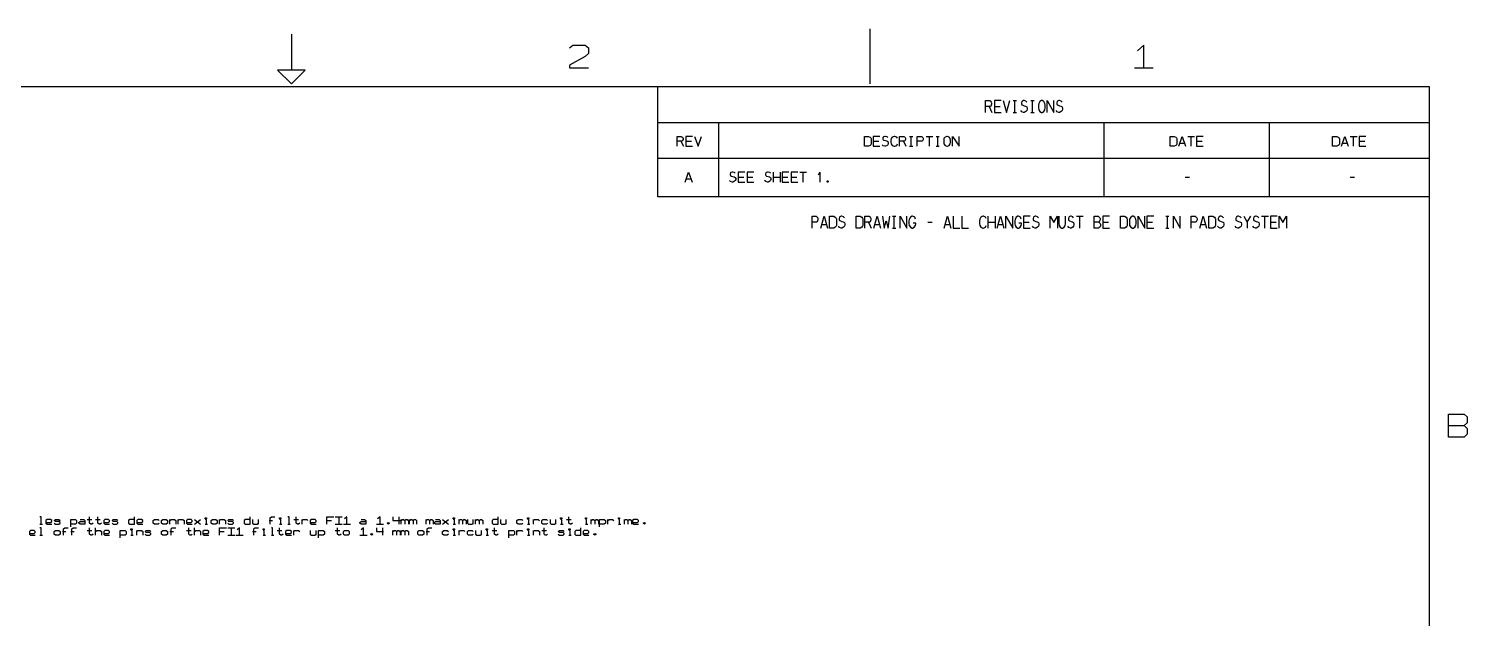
# Model space of a CAD drawing. Extents: x 0 to 1186, y 36 to 805.
# Drawn here: x 463 to 1179, y 511 to 805 of the extents above; entities that cross this region are included whole.
import ezdxf

# ---------------------------------------------------------------- set-up
doc = ezdxf.new("R2010")
doc.units = 0
doc.layers.add('1', color=1, linetype='CONTINUOUS')

msp = doc.modelspace()

# ---------------------------------------------------------------- linework, layer by layer
at = {"layer": '1'}
for p, q in [((881.75, 804.9), (881.75, 777.48)), ((593.45, 802.18), (593.45, 784.33)), ((732.13, 795.38), (733.68, 796.8)), ((733.68, 796.8), (739.95, 796.8)), ((739.95, 796.8), (741.53, 795.38)), ((1018.25, 796.8), (1015.1, 793.95)), ((1018.25, 785.38), (1018.25, 796.8)), ((739.95, 791.08), (732.13, 786.8)), ((741.53, 792.5), (739.95, 791.08)), ((741.53, 795.38), (741.53, 792.5)), ((600.33, 784.33), (586.6, 784.33)), ((586.6, 784.33), (593.45, 777.48)), ((593.45, 777.48), (600.33, 784.33)), ((732.13, 786.8), (732.13, 785.38)), ((732.13, 785.38), (741.53, 785.38)), ((1013.55, 785.38), (1022.95, 785.38)), ((26.5, 776.1), (1160.43, 776.1)), ((776.05, 776.1), (1160.43, 776.1)), ((776.05, 721.18), (776.05, 776.1)), ((1160.43, 776.1), (1160.43, 62.25)), ((1160.43, 776.1), (1160.43, 721.18)), ((939.4, 763.2), (939.4, 769.08)), ((939.4, 769.08), (941.48, 769.08)), ((941.48, 769.08), (941.8, 768.85)), ((941.8, 768.85), (942.23, 768.4)), ((942.38, 767.25), (942, 766.33)), ((942.23, 768.4), (942.38, 767.93)), ((942.38, 767.93), (942.38, 767.25)), ((947.15, 769.08), (943.8, 769.08)), ((943.8, 769.08), (943.8, 763.2)), ((948.2, 769.08), (949.88, 763.2)), ((949.88, 763.2), (951.55, 769.08)), ((953.2, 769.08), (954.75, 769.08)), ((954, 763.2), (954, 769.08)), ((957.55, 768.63), (957.35, 767.93)), ((957.35, 767.93), (957.35, 767.48)), ((957.35, 767.48), (957.55, 767.03)), ((957.75, 768.85), (957.55, 768.63)), ((958.35, 769.08), (957.75, 768.85)), ((958.73, 769.08), (958.35, 769.08)), ((959.53, 768.85), (958.73, 769.08)), ((959.95, 768.4), (959.53, 768.85)), ((961.98, 769.08), (963.55, 769.08)), ((962.78, 763.2), (962.78, 769.08)), ((965.88, 767.7), (965.75, 766.8)), ((966.45, 768.63), (965.88, 767.7)), ((967.3, 769.08), (966.45, 768.63)), ((967.6, 769.08), (967.3, 769.08)), ((968.43, 768.63), (967.6, 769.08)), ((968.98, 767.7), (968.43, 768.63)), ((969.13, 766.8), (968.98, 767.7)), ((970.15, 763.2), (970.15, 769.08)), ((970.15, 769.08), (973.5, 763.2)), ((973.5, 763.2), (973.5, 769.08)), ((975.13, 768.63), (974.93, 767.93)), ((974.93, 767.93), (974.93, 767.48)), ((974.93, 767.48), (975.13, 767.03)), ((975.3, 768.85), (975.13, 768.63)), ((975.93, 769.08), (975.3, 768.85)), ((976.3, 769.08), (975.93, 769.08)), ((977.1, 768.85), (976.3, 769.08)), ((977.53, 768.4), (977.1, 768.85)), ((941.63, 766.18), (939.4, 766.18)), ((941.28, 766.18), (942.58, 763.2)), ((942, 766.33), (941.63, 766.18)), ((943.8, 766.18), (946.63, 766.18)), ((943.8, 763.2), (947.15, 763.2)), ((953.2, 763.2), (954.75, 763.2)), ((957.55, 763.43), (956.98, 764.13)), ((957.55, 767.03), (957.98, 766.8)), ((958.35, 763.2), (957.55, 763.43)), ((957.98, 766.8), (958.73, 766.55)), ((958.73, 763.2), (958.35, 763.2)), ((958.73, 766.55), (959.35, 766.33)), ((959.53, 763.68), (958.73, 763.2)), ((959.35, 766.33), (959.95, 765.95)), ((959.95, 764.13), (959.53, 763.68)), ((959.95, 765.95), (960.15, 765.28)), ((960.15, 764.8), (959.95, 764.13)), ((960.15, 765.28), (960.15, 764.8)), ((961.98, 763.2), (963.55, 763.2)), ((965.75, 766.8), (965.75, 765.5)), ((965.75, 765.5), (965.88, 764.58)), ((965.88, 764.58), (966.45, 763.68)), ((966.45, 763.68), (967.3, 763.2)), ((967.3, 763.2), (967.6, 763.2)), ((967.6, 763.2), (968.43, 763.68)), ((968.43, 763.68), (968.98, 764.58)), ((968.98, 764.58), (969.13, 765.5)), ((969.13, 765.5), (969.13, 766.8)), ((975.13, 763.43), (974.55, 764.13)), ((975.13, 767.03), (975.55, 766.8)), ((975.93, 763.2), (975.13, 763.43)), ((975.55, 766.8), (976.3, 766.55)), ((976.3, 763.2), (975.93, 763.2)), ((976.3, 766.55), (976.93, 766.33)), ((977.1, 763.68), (976.3, 763.2)), ((976.93, 766.33), (977.53, 765.95)), ((977.53, 764.13), (977.1, 763.68)), ((977.53, 765.95), (977.73, 765.28)), ((977.73, 764.8), (977.53, 764.13)), ((977.73, 765.28), (977.73, 764.8)), ((776.05, 758.25), (1160.43, 758.25)), ((806.25, 758.25), (806.25, 721.18)), ((998.43, 758.25), (998.43, 721.18)), ((1080.8, 758.25), (1080.8, 721.18)), ((785.65, 746.38), (785.65, 751.25)), ((785.65, 751.25), (787.7, 751.25)), ((787.88, 748.85), (785.65, 748.85)), ((787.53, 748.85), (788.83, 746.38)), ((787.7, 751.25), (788.05, 751.08)), ((788.25, 748.98), (787.88, 748.85)), ((788.05, 751.08), (788.48, 750.68)), ((788.63, 749.73), (788.25, 748.98)), ((788.48, 750.68), (788.63, 750.3)), ((788.63, 750.3), (788.63, 749.73)), ((793.4, 751.25), (790.05, 751.25)), ((790.05, 751.25), (790.05, 746.38)), ((790.05, 748.85), (792.88, 748.85)), ((790.05, 746.38), (793.4, 746.38)), ((794.43, 751.25), (796.13, 746.38)), ((796.13, 746.38), (797.8, 751.25)), ((879, 746.38), (879, 751.25)), ((879, 751.25), (881.05, 751.25)), ((881.05, 746.38), (879, 746.38)), ((881.05, 751.25), (881.83, 750.88)), ((881.83, 746.75), (881.05, 746.38)), ((881.83, 750.88), (882.18, 750.5)), ((882.18, 747.13), (881.83, 746.75)), ((882.18, 750.5), (882.35, 750.13)), ((882.35, 747.5), (882.18, 747.13)), ((882.35, 750.13), (882.35, 747.5)), ((886.75, 751.25), (883.4, 751.25)), ((883.4, 751.25), (883.4, 746.38)), ((883.4, 748.85), (886.23, 748.85)), ((883.4, 746.38), (886.75, 746.38)), ((888.35, 746.55), (887.8, 747.13)), ((888.35, 750.88), (888.18, 750.3)), ((888.18, 750.3), (888.18, 749.93)), ((888.18, 749.93), (888.35, 749.55)), ((888.55, 751.08), (888.35, 750.88)), ((888.35, 749.55), (888.78, 749.35)), ((889.15, 746.38), (888.35, 746.55)), ((889.15, 751.25), (888.55, 751.08)), ((888.78, 749.35), (889.55, 749.15)), ((889.55, 751.25), (889.15, 751.25)), ((889.55, 746.38), (889.15, 746.38)), ((890.35, 751.08), (889.55, 751.25)), ((889.55, 749.15), (890.15, 748.98)), ((890.35, 746.75), (889.55, 746.38)), ((890.15, 748.98), (890.75, 748.65)), ((890.75, 750.68), (890.35, 751.08)), ((890.75, 747.13), (890.35, 746.75)), ((890.75, 748.65), (890.95, 748.08)), ((890.95, 747.7), (890.75, 747.13)), ((890.95, 748.08), (890.95, 747.7)), ((892.38, 750.13), (892.18, 749.35)), ((892.18, 749.35), (892.18, 748.28)), ((892.18, 748.28), (892.38, 747.5)), ((892.9, 750.88), (892.38, 750.13)), ((892.38, 747.5), (892.9, 746.75)), ((893.85, 751.25), (892.9, 750.88)), ((892.9, 746.75), (893.85, 746.38)), ((894.25, 751.25), (893.85, 751.25)), ((893.85, 746.38), (894.25, 746.38)), ((895.15, 750.88), (894.25, 751.25)), ((894.25, 746.38), (895.15, 746.75)), ((895.53, 750.3), (895.15, 750.88)), ((895.15, 746.75), (895.53, 747.5)), ((896.58, 746.38), (896.58, 751.25)), ((896.58, 751.25), (898.63, 751.25)), ((898.78, 748.85), (896.58, 748.85)), ((898.45, 748.85), (899.75, 746.38)), ((898.63, 751.25), (898.98, 751.08)), ((899.18, 748.98), (898.78, 748.85)), ((898.98, 751.08), (899.4, 750.68)), ((899.55, 749.73), (899.18, 748.98)), ((899.4, 750.68), (899.55, 750.3)), ((899.55, 750.3), (899.55, 749.73)), ((901.58, 751.25), (903.15, 751.25)), ((901.58, 746.38), (903.15, 746.38)), ((902.38, 746.38), (902.38, 751.25)), ((905.35, 746.38), (905.35, 751.25)), ((905.35, 751.25), (907.43, 751.25)), ((907.58, 748.85), (905.35, 748.85)), ((907.43, 751.25), (907.75, 751.08)), ((907.95, 748.98), (907.58, 748.85)), ((907.75, 751.08), (908.18, 750.68)), ((908.33, 749.73), (907.95, 748.98)), ((908.18, 750.68), (908.33, 750.3)), ((908.33, 750.3), (908.33, 749.73)), ((909.75, 751.25), (913.1, 751.25)), ((911.43, 746.38), (911.43, 751.25)), ((914.75, 751.25), (916.33, 751.25)), ((914.75, 746.38), (916.33, 746.38)), ((915.55, 746.38), (915.55, 751.25)), ((918.65, 750.13), (918.55, 749.35)), ((918.55, 749.35), (918.55, 748.28)), ((918.55, 748.28), (918.65, 747.5)), ((919.23, 750.88), (918.65, 750.13)), ((918.65, 747.5), (919.23, 746.75)), ((920.08, 751.25), (919.23, 750.88)), ((919.23, 746.75), (920.08, 746.38)), ((920.38, 751.25), (920.08, 751.25)), ((920.08, 746.38), (920.38, 746.38)), ((921.2, 750.88), (920.38, 751.25)), ((920.38, 746.38), (921.2, 746.75)), ((921.75, 750.13), (921.2, 750.88)), ((921.2, 746.75), (921.75, 747.5)), ((921.9, 749.35), (921.75, 750.13)), ((921.75, 747.5), (921.9, 748.28)), ((921.9, 748.28), (921.9, 749.35)), ((922.93, 746.38), (922.93, 751.25)), ((922.93, 751.25), (926.28, 746.38)), ((926.28, 746.38), (926.28, 751.25)), ((1031.38, 746.38), (1031.38, 751.25)), ((1031.38, 751.25), (1033.45, 751.25)), ((1033.45, 746.38), (1031.38, 746.38)), ((1033.45, 751.25), (1034.2, 750.88)), ((1034.2, 746.75), (1033.45, 746.38)), ((1034.2, 750.88), (1034.55, 750.5)), ((1034.55, 747.13), (1034.2, 746.75)), ((1034.55, 750.5), (1034.75, 750.13)), ((1034.75, 747.5), (1034.55, 747.13)), ((1034.75, 750.13), (1034.75, 747.5)), ((1035.78, 746.38), (1037.45, 751.25)), ((1036.28, 747.9), (1038.63, 747.9)), ((1037.45, 751.25), (1039.13, 746.38)), ((1040.18, 751.25), (1043.53, 751.25)), ((1041.85, 746.38), (1041.85, 751.25)), ((1047.93, 751.25), (1044.55, 751.25)), ((1044.55, 751.25), (1044.55, 746.38)), ((1044.55, 748.85), (1047.38, 748.85)), ((1044.55, 746.38), (1047.93, 746.38)), ((1112.38, 746.38), (1112.38, 751.25)), ((1112.38, 751.25), (1114.43, 751.25)), ((1114.43, 746.38), (1112.38, 746.38)), ((1114.43, 751.25), (1115.2, 750.88)), ((1115.2, 746.75), (1114.43, 746.38)), ((1115.2, 750.88), (1115.55, 750.5)), ((1115.55, 747.13), (1115.2, 746.75)), ((1115.55, 750.5), (1115.73, 750.13)), ((1115.73, 747.5), (1115.55, 747.13)), ((1115.73, 750.13), (1115.73, 747.5)), ((1116.78, 746.38), (1118.45, 751.25)), ((1117.28, 747.9), (1119.63, 747.9)), ((1118.45, 751.25), (1120.13, 746.38)), ((1121.18, 751.25), (1124.53, 751.25)), ((1122.85, 746.38), (1122.85, 751.25)), ((1128.9, 751.25), (1125.55, 751.25)), ((1125.55, 751.25), (1125.55, 746.38)), ((1125.55, 748.85), (1128.38, 748.85)), ((1125.55, 746.38), (1128.9, 746.38)), ((776.05, 740.4), (1160.43, 740.4)), ((789.78, 728.53), (791.45, 733.4)), ((791.45, 733.4), (793.13, 728.53)), ((812.3, 733.03), (812.13, 732.45)), ((812.13, 732.45), (812.13, 732.08)), ((812.13, 732.08), (812.3, 731.7)), ((812.5, 733.23), (812.3, 733.03)), ((812.3, 731.7), (812.73, 731.5)), ((813.1, 733.4), (812.5, 733.23)), ((812.73, 731.5), (813.5, 731.33)), ((813.5, 733.4), (813.1, 733.4)), ((814.3, 733.23), (813.5, 733.4)), ((813.5, 731.33), (814.1, 731.13)), ((814.7, 732.85), (814.3, 733.23)), ((819.48, 733.4), (816.13, 733.4)), ((816.13, 733.4), (816.13, 728.53)), ((823.88, 733.4), (820.53, 733.4)), ((820.53, 733.4), (820.53, 728.53)), ((829.88, 733.03), (829.7, 732.45)), ((829.7, 732.45), (829.7, 732.08)), ((829.7, 732.08), (829.88, 731.7)), ((830.08, 733.23), (829.88, 733.03)), ((829.88, 731.7), (830.3, 731.5)), ((830.68, 733.4), (830.08, 733.23)), ((830.3, 731.5), (831.05, 731.33)), ((831.05, 733.4), (830.68, 733.4)), ((831.85, 733.23), (831.05, 733.4)), ((831.05, 731.33), (831.68, 731.13)), ((832.28, 732.85), (831.85, 733.23)), ((833.7, 728.53), (833.7, 733.4)), ((837.05, 733.4), (837.05, 728.53)), ((841.45, 733.4), (838.1, 733.4)), ((838.1, 733.4), (838.1, 728.53)), ((845.85, 733.4), (842.48, 733.4)), ((842.48, 733.4), (842.48, 728.53)), ((846.88, 733.4), (850.23, 733.4)), ((848.55, 728.53), (848.55, 733.4)), ((856.15, 732.03), (856.88, 733.4)), ((856.88, 733.4), (856.88, 728.53)), ((790.28, 730.05), (792.63, 730.05)), ((812.3, 728.7), (811.73, 729.28)), ((813.1, 728.53), (812.3, 728.7)), ((813.5, 728.53), (813.1, 728.53)), ((814.3, 728.9), (813.5, 728.53)), ((814.1, 731.13), (814.7, 730.8)), ((814.7, 729.28), (814.3, 728.9)), ((814.7, 730.8), (814.9, 730.23)), ((814.9, 729.85), (814.7, 729.28)), ((814.9, 730.23), (814.9, 729.85)), ((816.13, 731), (818.95, 731)), ((816.13, 728.53), (819.48, 728.53)), ((820.53, 731), (823.35, 731)), ((820.53, 728.53), (823.88, 728.53)), ((829.88, 728.7), (829.3, 729.28)), ((830.68, 728.53), (829.88, 728.7)), ((831.05, 728.53), (830.68, 728.53)), ((831.85, 728.9), (831.05, 728.53)), ((831.68, 731.13), (832.28, 730.8)), ((832.28, 729.28), (831.85, 728.9)), ((832.28, 730.8), (832.48, 730.23)), ((832.48, 729.85), (832.28, 729.28)), ((832.48, 730.23), (832.48, 729.85)), ((833.7, 731), (837.05, 731)), ((838.1, 731), (840.93, 731)), ((838.1, 728.53), (841.45, 728.53)), ((842.48, 731), (845.3, 731)), ((842.48, 728.53), (845.85, 728.53)), ((860.55, 728.98), (860.63, 729.1)), ((860.55, 728.65), (860.55, 728.98)), ((860.63, 728.53), (860.55, 728.65)), ((860.63, 729.1), (860.83, 729.1)), ((860.83, 728.53), (860.63, 728.53)), ((860.83, 729.1), (860.9, 728.98)), ((860.9, 728.65), (860.83, 728.53)), ((860.9, 728.98), (860.9, 728.65)), ((1038.83, 731), (1041, 731)), ((1121.18, 731), (1123.35, 731)), ((1160.43, 721.18), (776.05, 721.18)), ((852.93, 705.55), (852.93, 711.43)), ((852.93, 711.43), (854.98, 711.43)), ((854.98, 711.43), (855.33, 711.2)), ((855.33, 711.2), (855.75, 710.73)), ((855.75, 710.73), (855.9, 710.28)), ((855.9, 710.28), (855.9, 709.6)), ((857.3, 705.55), (859, 711.43)), ((859, 711.43), (860.68, 705.55)), ((861.7, 705.55), (861.7, 711.43)), ((861.7, 711.43), (863.78, 711.43)), ((863.78, 711.43), (864.53, 710.98)), ((864.53, 710.98), (864.88, 710.5)), ((864.88, 710.5), (865.05, 710.05)), ((865.05, 710.05), (865.05, 706.93)), ((866.68, 710.98), (866.48, 710.28)), ((866.48, 710.28), (866.48, 709.83)), ((866.48, 709.83), (866.68, 709.35)), ((866.85, 711.2), (866.68, 710.98)), ((867.48, 711.43), (866.85, 711.2)), ((867.85, 711.43), (867.48, 711.43)), ((868.65, 711.2), (867.85, 711.43)), ((869.08, 710.73), (868.65, 711.2)), ((874.88, 705.55), (874.88, 711.43)), ((874.88, 711.43), (876.95, 711.43)), ((876.95, 711.43), (877.7, 710.98)), ((877.7, 710.98), (878.05, 710.5)), ((878.05, 710.5), (878.25, 710.05)), ((878.25, 710.05), (878.25, 706.93)), ((879.28, 705.55), (879.28, 711.43)), ((879.28, 711.43), (881.33, 711.43)), ((881.33, 711.43), (881.68, 711.2)), ((881.68, 711.2), (882.1, 710.73)), ((882.1, 710.73), (882.25, 710.28)), ((882.25, 710.28), (882.25, 709.6)), ((883.68, 705.55), (885.35, 711.43)), ((885.35, 711.43), (887.03, 705.55)), ((888.05, 711.43), (888.9, 705.55)), ((890.93, 705.55), (891.75, 711.43)), ((893.08, 711.43), (894.63, 711.43)), ((893.88, 705.55), (893.88, 711.43)), ((896.85, 705.55), (896.85, 711.43)), ((896.85, 711.43), (900.2, 705.55)), ((900.2, 705.55), (900.2, 711.43)), ((901.35, 709.83), (901.25, 709.13)), ((901.93, 710.98), (901.35, 709.83)), ((902.78, 711.43), (901.93, 710.98)), ((903.08, 711.43), (902.78, 711.43)), ((904.1, 710.98), (903.08, 711.43)), ((904.45, 710.05), (904.1, 710.98)), ((918.83, 705.55), (920.5, 711.43)), ((920.5, 711.43), (922.18, 705.55)), ((923.2, 711.43), (923.2, 705.55)), ((927.6, 711.43), (927.6, 705.55)), ((936.58, 710.05), (936.38, 709.13)), ((937.1, 710.98), (936.58, 710.05)), ((938.05, 711.43), (937.1, 710.98)), ((938.45, 711.43), (938.05, 711.43)), ((939.35, 710.98), (938.45, 711.43)), ((939.75, 710.28), (939.35, 710.98)), ((940.78, 705.55), (940.78, 711.43)), ((944.13, 711.43), (944.13, 705.55)), ((945.18, 705.55), (946.85, 711.43)), ((946.85, 711.43), (948.53, 705.55)), ((949.58, 705.55), (949.58, 711.43)), ((949.58, 711.43), (952.93, 705.55)), ((952.93, 705.55), (952.93, 711.43)), ((954.08, 709.83), (953.95, 709.13)), ((954.65, 710.98), (954.08, 709.83)), ((955.48, 711.43), (954.65, 710.98)), ((955.78, 711.43), (955.48, 711.43)), ((956.83, 710.98), (955.78, 711.43)), ((957.15, 710.05), (956.83, 710.98)), ((961.7, 711.43), (958.35, 711.43)), ((958.35, 711.43), (958.35, 705.55)), ((963.33, 710.98), (963.13, 710.28)), ((963.13, 710.28), (963.13, 709.83)), ((963.13, 709.83), (963.33, 709.35)), ((963.5, 711.2), (963.33, 710.98)), ((964.13, 711.43), (963.5, 711.2)), ((964.5, 711.43), (964.13, 711.43)), ((965.3, 711.2), (964.5, 711.43)), ((965.73, 710.73), (965.3, 711.2)), ((971.53, 705.55), (971.53, 711.43)), ((971.53, 711.43), (973.35, 708.3)), ((973.35, 708.3), (975.23, 711.43)), ((975.23, 711.43), (975.23, 705.55)), ((975.93, 711.43), (975.93, 707.83)), ((979.28, 707.83), (979.28, 711.43)), ((980.88, 710.98), (980.7, 710.28)), ((980.7, 710.28), (980.7, 709.83)), ((980.7, 709.83), (980.88, 709.35)), ((981.08, 711.2), (980.88, 710.98)), ((981.68, 711.43), (981.08, 711.2)), ((982.08, 711.43), (981.68, 711.43)), ((982.88, 711.2), (982.08, 711.43)), ((983.3, 710.73), (982.88, 711.2)), ((984.7, 711.43), (988.08, 711.43)), ((986.38, 705.55), (986.38, 711.43)), ((993.5, 705.55), (993.5, 711.43)), ((993.5, 711.43), (995.55, 711.43)), ((995.55, 711.43), (995.9, 711.2)), ((995.9, 711.2), (996.33, 710.73)), ((996.33, 710.73), (996.48, 710.28)), ((996.48, 710.28), (996.48, 709.6)), ((1001.25, 711.43), (997.88, 711.43)), ((997.88, 711.43), (997.88, 705.55)), ((1006.68, 705.55), (1006.68, 711.43)), ((1006.68, 711.43), (1008.73, 711.43)), ((1008.73, 711.43), (1009.5, 710.98)), ((1009.5, 710.98), (1009.83, 710.5)), ((1009.83, 710.5), (1010.03, 710.05)), ((1010.03, 710.05), (1010.03, 706.93)), ((1011.18, 710.05), (1011.08, 709.13)), ((1011.75, 710.98), (1011.18, 710.05)), ((1012.6, 711.43), (1011.75, 710.98)), ((1012.9, 711.43), (1012.6, 711.43)), ((1013.73, 710.98), (1012.9, 711.43)), ((1014.28, 710.05), (1013.73, 710.98)), ((1014.43, 709.13), (1014.28, 710.05)), ((1015.45, 705.55), (1015.45, 711.43)), ((1015.45, 711.43), (1018.83, 705.55)), ((1018.83, 705.55), (1018.83, 711.43)), ((1023.2, 711.43), (1019.85, 711.43)), ((1019.85, 711.43), (1019.85, 705.55)), ((1029.25, 711.43), (1030.8, 711.43)), ((1030.05, 705.55), (1030.05, 711.43)), ((1033.03, 705.55), (1033.03, 711.43)), ((1033.03, 711.43), (1036.38, 705.55)), ((1036.38, 705.55), (1036.38, 711.43)), ((1041.83, 705.55), (1041.83, 711.43)), ((1041.83, 711.43), (1043.88, 711.43)), ((1043.88, 711.43), (1044.23, 711.2)), ((1044.23, 711.2), (1044.63, 710.73)), ((1044.63, 710.73), (1044.8, 710.28)), ((1044.8, 710.28), (1044.8, 709.6)), ((1046.2, 705.55), (1047.88, 711.43)), ((1047.88, 711.43), (1049.58, 705.55)), ((1050.6, 705.55), (1050.6, 711.43)), ((1050.6, 711.43), (1052.65, 711.43)), ((1052.65, 711.43), (1053.43, 710.98)), ((1053.43, 710.98), (1053.78, 710.5)), ((1053.78, 710.5), (1053.95, 710.05)), ((1053.95, 710.05), (1053.95, 706.93)), ((1055.58, 710.98), (1055.38, 710.28)), ((1055.38, 710.28), (1055.38, 709.83)), ((1055.38, 709.83), (1055.58, 709.35)), ((1055.75, 711.2), (1055.58, 710.98)), ((1056.38, 711.43), (1055.75, 711.2)), ((1056.75, 711.43), (1056.38, 711.43)), ((1057.55, 711.2), (1056.75, 711.43)), ((1057.98, 710.73), (1057.55, 711.2)), ((1064.35, 710.98), (1064.15, 710.28)), ((1064.15, 710.28), (1064.15, 709.83)), ((1064.15, 709.83), (1064.35, 709.35)), ((1064.55, 711.2), (1064.35, 710.98)), ((1065.15, 711.43), (1064.55, 711.2)), ((1065.53, 711.43), (1065.15, 711.43)), ((1066.33, 711.2), (1065.53, 711.43)), ((1066.75, 710.73), (1066.33, 711.2)), ((1068.18, 711.43), (1069.85, 708.53)), ((1069.85, 708.53), (1071.53, 711.43)), ((1073.15, 710.98), (1072.95, 710.28)), ((1072.95, 710.28), (1072.95, 709.83)), ((1072.95, 709.83), (1073.15, 709.35)), ((1073.33, 711.2), (1073.15, 710.98)), ((1073.95, 711.43), (1073.33, 711.2)), ((1074.33, 711.43), (1073.95, 711.43)), ((1075.13, 711.2), (1074.33, 711.43)), ((1075.55, 710.73), (1075.13, 711.2)), ((1076.95, 711.43), (1080.33, 711.43)), ((1078.63, 705.55), (1078.63, 711.43)), ((1084.7, 711.43), (1081.35, 711.43)), ((1081.35, 711.43), (1081.35, 705.55)), ((1085.75, 705.55), (1085.75, 711.43)), ((1085.75, 711.43), (1087.58, 708.3)), ((1087.58, 708.3), (1089.45, 711.43)), ((1089.45, 711.43), (1089.45, 705.55)), ((855.13, 708.53), (852.93, 708.53)), ((855.5, 708.68), (855.13, 708.53)), ((855.9, 709.6), (855.5, 708.68)), ((857.8, 707.38), (860.18, 707.38)), ((863.78, 705.55), (861.7, 705.55)), ((864.53, 706), (863.78, 705.55)), ((864.88, 706.48), (864.53, 706)), ((865.05, 706.93), (864.88, 706.48)), ((866.68, 705.78), (866.1, 706.48)), ((866.68, 709.35), (867.1, 709.13)), ((867.48, 705.55), (866.68, 705.78)), ((867.1, 709.13), (867.85, 708.9)), ((867.85, 705.55), (867.48, 705.55)), ((867.85, 708.9), (868.45, 708.68)), ((868.65, 706), (867.85, 705.55)), ((868.45, 708.68), (869.08, 708.3)), ((869.08, 706.48), (868.65, 706)), ((869.08, 708.3), (869.25, 707.6)), ((869.25, 707.15), (869.08, 706.48)), ((869.25, 707.6), (869.25, 707.15)), ((876.95, 705.55), (874.88, 705.55)), ((877.7, 706), (876.95, 705.55)), ((878.05, 706.48), (877.7, 706)), ((878.25, 706.93), (878.05, 706.48)), ((881.5, 708.53), (879.28, 708.53)), ((881.15, 708.53), (882.45, 705.55)), ((881.88, 708.68), (881.5, 708.53)), ((882.25, 709.6), (881.88, 708.68)), ((884.18, 707.38), (886.53, 707.38)), ((888.9, 705.55), (889.9, 709.13)), ((889.9, 709.13), (890.93, 705.55)), ((893.08, 705.55), (894.63, 705.55)), ((901.25, 709.13), (901.25, 707.83)), ((901.25, 707.83), (901.35, 706.93)), ((901.35, 706.93), (901.93, 706)), ((901.93, 706), (902.78, 705.55)), ((902.78, 705.55), (903.08, 705.55)), ((903.08, 705.55), (903.9, 706)), ((904.6, 708.08), (903.25, 708.08)), ((903.9, 706), (904.45, 706.93)), ((904.45, 706.93), (904.6, 707.6)), ((904.6, 707.6), (904.6, 708.08)), ((910.6, 708.53), (912.78, 708.53)), ((919.3, 707.38), (921.68, 707.38)), ((923.2, 705.55), (926.55, 705.55)), ((927.6, 705.55), (930.95, 705.55)), ((936.38, 709.13), (936.38, 707.83)), ((936.38, 707.83), (936.58, 706.93)), ((936.58, 706.93), (937.1, 706)), ((937.1, 706), (938.05, 705.55)), ((938.05, 705.55), (938.45, 705.55)), ((938.45, 705.55), (939.35, 706)), ((939.35, 706), (939.75, 706.93)), ((940.78, 708.53), (944.13, 708.53)), ((945.68, 707.38), (948.03, 707.38)), ((953.95, 709.13), (953.95, 707.83)), ((953.95, 707.83), (954.08, 706.93)), ((954.08, 706.93), (954.65, 706)), ((954.65, 706), (955.48, 705.55)), ((955.48, 705.55), (955.78, 705.55)), ((955.78, 705.55), (956.63, 706)), ((957.3, 708.08), (955.98, 708.08)), ((956.63, 706), (957.15, 706.93)), ((957.15, 706.93), (957.3, 707.6)), ((957.3, 707.6), (957.3, 708.08)), ((958.35, 708.53), (961.18, 708.53)), ((958.35, 705.55), (961.7, 705.55)), ((963.33, 705.78), (962.75, 706.48)), ((963.33, 709.35), (963.73, 709.13)), ((964.13, 705.55), (963.33, 705.78)), ((963.73, 709.13), (964.5, 708.9)), ((964.5, 705.55), (964.13, 705.55)), ((964.5, 708.9), (965.1, 708.68)), ((965.3, 706), (964.5, 705.55)), ((965.1, 708.68), (965.73, 708.3)), ((965.73, 706.48), (965.3, 706)), ((965.73, 708.3), (965.9, 707.6)), ((965.9, 707.15), (965.73, 706.48)), ((965.9, 707.6), (965.9, 707.15)), ((975.93, 707.83), (976.03, 706.93)), ((976.03, 706.93), (976.6, 706)), ((976.6, 706), (977.45, 705.55)), ((977.45, 705.55), (977.75, 705.55)), ((977.75, 705.55), (978.6, 706)), ((978.6, 706), (979.13, 706.93)), ((979.13, 706.93), (979.28, 707.83)), ((980.88, 705.78), (980.33, 706.48)), ((980.88, 709.35), (981.3, 709.13)), ((981.68, 705.55), (980.88, 705.78)), ((981.3, 709.13), (982.08, 708.9)), ((982.08, 705.55), (981.68, 705.55)), ((982.08, 708.9), (982.68, 708.68)), ((982.88, 706), (982.08, 705.55)), ((982.68, 708.68), (983.3, 708.3)), ((983.3, 706.48), (982.88, 706)), ((983.3, 708.3), (983.48, 707.6)), ((983.48, 707.15), (983.3, 706.48)), ((983.48, 707.6), (983.48, 707.15)), ((995.7, 708.53), (993.5, 708.53)), ((995.7, 705.55), (993.5, 705.55)), ((996.08, 708.68), (995.7, 708.53)), ((995.7, 708.53), (996.08, 708.3)), ((996.08, 705.78), (995.7, 705.55)), ((996.48, 709.6), (996.08, 708.68)), ((996.08, 708.3), (996.48, 707.83)), ((996.48, 706.23), (996.08, 705.78)), ((996.48, 707.83), (996.65, 707.38)), ((996.65, 706.7), (996.48, 706.23)), ((996.65, 707.38), (996.65, 706.7)), ((997.88, 708.53), (1000.7, 708.53)), ((997.88, 705.55), (1001.25, 705.55)), ((1008.73, 705.55), (1006.68, 705.55)), ((1009.5, 706), (1008.73, 705.55)), ((1009.83, 706.48), (1009.5, 706)), ((1010.03, 706.93), (1009.83, 706.48)), ((1011.08, 709.13), (1011.08, 707.83)), ((1011.08, 707.83), (1011.18, 706.93)), ((1011.18, 706.93), (1011.75, 706)), ((1011.75, 706), (1012.6, 705.55)), ((1012.6, 705.55), (1012.9, 705.55)), ((1012.9, 705.55), (1013.73, 706)), ((1013.73, 706), (1014.28, 706.93)), ((1014.28, 706.93), (1014.43, 707.83)), ((1014.43, 707.83), (1014.43, 709.13)), ((1019.85, 708.53), (1022.68, 708.53)), ((1019.85, 705.55), (1023.2, 705.55)), ((1029.25, 705.55), (1030.8, 705.55)), ((1044.03, 708.53), (1041.83, 708.53)), ((1044.4, 708.68), (1044.03, 708.53)), ((1044.8, 709.6), (1044.4, 708.68)), ((1046.7, 707.38), (1049.08, 707.38)), ((1052.65, 705.55), (1050.6, 705.55)), ((1053.43, 706), (1052.65, 705.55)), ((1053.78, 706.48), (1053.43, 706)), ((1053.95, 706.93), (1053.78, 706.48)), ((1055.58, 705.78), (1055, 706.48)), ((1055.58, 709.35), (1055.98, 709.13)), ((1056.38, 705.55), (1055.58, 705.78)), ((1055.98, 709.13), (1056.75, 708.9)), ((1056.75, 705.55), (1056.38, 705.55)), ((1056.75, 708.9), (1057.35, 708.68)), ((1057.55, 706), (1056.75, 705.55)), ((1057.35, 708.68), (1057.98, 708.3)), ((1057.98, 706.48), (1057.55, 706)), ((1057.98, 708.3), (1058.15, 707.6)), ((1058.15, 707.15), (1057.98, 706.48)), ((1058.15, 707.6), (1058.15, 707.15)), ((1064.35, 705.78), (1063.78, 706.48)), ((1064.35, 709.35), (1064.78, 709.13)), ((1065.15, 705.55), (1064.35, 705.78)), ((1064.78, 709.13), (1065.53, 708.9)), ((1065.53, 705.55), (1065.15, 705.55)), ((1065.53, 708.9), (1066.15, 708.68)), ((1066.33, 706), (1065.53, 705.55)), ((1066.15, 708.68), (1066.75, 708.3)), ((1066.75, 706.48), (1066.33, 706)), ((1066.75, 708.3), (1066.95, 707.6)), ((1066.95, 707.15), (1066.75, 706.48)), ((1066.95, 707.6), (1066.95, 707.15)), ((1069.85, 708.53), (1069.85, 705.55)), ((1073.15, 705.78), (1072.58, 706.48)), ((1073.15, 709.35), (1073.55, 709.13)), ((1073.95, 705.55), (1073.15, 705.78)), ((1073.55, 709.13), (1074.33, 708.9)), ((1074.33, 705.55), (1073.95, 705.55)), ((1074.33, 708.9), (1074.93, 708.68)), ((1075.13, 706), (1074.33, 705.55)), ((1074.93, 708.68), (1075.55, 708.3)), ((1075.55, 706.48), (1075.13, 706)), ((1075.55, 708.3), (1075.73, 707.6)), ((1075.73, 707.15), (1075.55, 706.48)), ((1075.73, 707.6), (1075.73, 707.15)), ((1081.35, 708.53), (1084.18, 708.53)), ((1081.35, 705.55), (1084.7, 705.55)), ((1170.05, 601.4), (1170.05, 612.85)), ((1170.05, 612.85), (1177.88, 612.85)), ((1177.88, 612.85), (1179.45, 611.43)), ((1179.45, 611.43), (1179.45, 608.55)), ((1170.05, 607.13), (1177.88, 607.13)), ((1179.45, 608.55), (1177.88, 607.13)), ((1177.88, 607.13), (1179.45, 605.7)), ((1179.45, 602.85), (1177.88, 601.4)), ((1179.45, 605.7), (1179.45, 602.85)), ((1177.88, 601.4), (1170.05, 601.4)), ((468.78, 561.65), (468.18, 561.65)), ((468.78, 558), (468.78, 561.65)), ((471.7, 560.28), (471.13, 559.83)), ((471.13, 559.83), (471.13, 558.45)), ((473.48, 560.28), (471.7, 560.28)), ((474.05, 559.83), (473.48, 560.28)), ((473.48, 558.9), (474.05, 559.38)), ((474.05, 559.38), (474.05, 559.83)), ((475.23, 559.83), (475.83, 560.28)), ((475.83, 559.38), (475.23, 559.83)), ((475.83, 560.28), (477.6, 560.28)), ((477.6, 559.38), (475.83, 559.38)), ((477.6, 560.28), (478.18, 559.83)), ((478.18, 558.9), (477.6, 559.38)), ((483.48, 556.63), (483.48, 560.28)), ((483.48, 560.28), (485.83, 560.28)), ((485.83, 560.28), (486.43, 559.83)), ((486.43, 559.83), (486.43, 558.45)), ((487.6, 558.9), (488.18, 559.38)), ((488.18, 560.28), (489.95, 560.28)), ((488.18, 559.38), (490.53, 559.38)), ((489.95, 560.28), (490.53, 559.83)), ((490.53, 559.83), (490.53, 558)), ((491.7, 560.28), (494.08, 560.28)), ((492.9, 558.45), (492.9, 561.65)), ((495.83, 560.28), (498.18, 560.28)), ((497, 558.45), (497, 561.65)), ((500.53, 560.28), (499.95, 559.83)), ((499.95, 559.83), (499.95, 558.45)), ((502.3, 560.28), (500.53, 560.28)), ((502.9, 559.83), (502.3, 560.28)), ((502.3, 558.9), (502.9, 559.38)), ((502.9, 559.38), (502.9, 559.83)), ((504.08, 559.83), (504.65, 560.28)), ((504.65, 559.38), (504.08, 559.83)), ((504.65, 560.28), (506.43, 560.28)), ((506.43, 559.38), (504.65, 559.38)), ((506.43, 560.28), (507, 559.83)), ((507, 558.9), (506.43, 559.38)), ((512.9, 560.28), (512.3, 559.83)), ((512.3, 559.83), (512.3, 558.45)), ((515.25, 560.28), (512.9, 560.28)), ((515.25, 558), (515.25, 561.65)), ((517, 560.28), (516.43, 559.83)), ((516.43, 559.83), (516.43, 558.45)), ((518.78, 560.28), (517, 560.28)), ((519.38, 559.83), (518.78, 560.28)), ((518.78, 558.9), (519.38, 559.38)), ((519.38, 559.38), (519.38, 559.83)), ((524.65, 559.83), (525.25, 560.28)), ((524.65, 558.45), (524.65, 559.83)), ((525.25, 560.28), (527, 560.28)), ((527, 560.28), (527.6, 559.83)), ((528.78, 559.83), (529.38, 560.28)), ((528.78, 558.45), (528.78, 559.83)), ((529.38, 560.28), (531.13, 560.28)), ((531.13, 560.28), (531.73, 559.83)), ((531.73, 559.83), (531.73, 558.45)), ((532.9, 558), (532.9, 560.28)), ((532.9, 559.83), (533.48, 560.28)), ((533.48, 560.28), (535.25, 560.28)), ((535.25, 560.28), (535.83, 559.83)), ((535.83, 559.83), (535.83, 558)), ((537.03, 558), (537.03, 560.28)), ((537.03, 559.83), (537.6, 560.28)), ((537.6, 560.28), (539.38, 560.28)), ((539.38, 560.28), (539.95, 559.83)), ((539.95, 559.83), (539.95, 558)), ((541.73, 560.28), (541.13, 559.83)), ((541.13, 559.83), (541.13, 558.45)), ((543.48, 560.28), (541.73, 560.28)), ((544.08, 559.83), (543.48, 560.28)), ((543.48, 558.9), (544.08, 559.38)), ((544.08, 559.38), (544.08, 559.83)), ((545.25, 558), (548.2, 560.28)), ((545.25, 560.28), (548.2, 558)), ((550.55, 560.73), (550.55, 561.2)), ((550.55, 561.2), (551.13, 561.2)), ((551.13, 560.73), (550.55, 560.73)), ((551.13, 560.28), (550.55, 560.28)), ((551.13, 561.2), (551.13, 560.73)), ((551.13, 558), (551.13, 560.28)), ((553.48, 559.83), (554.08, 560.28)), ((553.48, 558.45), (553.48, 559.83)), ((554.08, 560.28), (555.85, 560.28)), ((555.85, 560.28), (556.43, 559.83)), ((556.43, 559.83), (556.43, 558.45)), ((557.6, 558), (557.6, 560.28)), ((557.6, 559.83), (558.2, 560.28)), ((558.2, 560.28), (559.95, 560.28)), ((559.95, 560.28), (560.55, 559.83)), ((560.55, 559.83), (560.55, 558)), ((561.73, 559.83), (562.3, 560.28)), ((562.3, 559.38), (561.73, 559.83)), ((562.3, 560.28), (564.08, 560.28)), ((564.08, 559.38), (562.3, 559.38)), ((564.08, 560.28), (564.68, 559.83)), ((564.68, 558.9), (564.08, 559.38)), ((570.55, 560.28), (569.95, 559.83)), ((569.95, 559.83), (569.95, 558.45)), ((572.9, 560.28), (570.55, 560.28)), ((572.9, 558), (572.9, 561.65)), ((574.08, 560.28), (574.08, 558.45)), ((577.03, 558), (577.03, 560.28)), ((582.33, 559.83), (584.08, 559.83)), ((582.9, 561.2), (583.5, 561.65)), ((582.9, 558), (582.9, 561.2)), ((583.5, 561.65), (585.25, 561.65)), ((587.6, 560.73), (587.6, 561.2)), ((587.6, 561.2), (588.2, 561.2)), ((588.2, 560.73), (587.6, 560.73)), ((588.2, 560.28), (587.6, 560.28)), ((588.2, 561.2), (588.2, 560.73)), ((588.2, 558), (588.2, 560.28)), ((592.33, 561.65), (591.73, 561.65)), ((592.33, 558), (592.33, 561.65)), ((594.68, 560.28), (597.03, 560.28)), ((595.85, 558.45), (595.85, 561.65)), ((598.8, 558), (598.8, 560.28)), ((598.8, 559.83), (599.38, 560.28)), ((599.38, 560.28), (601.15, 560.28)), ((601.15, 560.28), (601.73, 559.83)), ((603.5, 560.28), (602.9, 559.83)), ((602.9, 559.83), (602.9, 558.45)), ((605.25, 560.28), (603.5, 560.28)), ((605.85, 559.83), (605.25, 560.28)), ((605.25, 558.9), (605.85, 559.38)), ((605.85, 559.38), (605.85, 559.83)), ((611.15, 558), (611.15, 561.65)), ((611.15, 561.65), (614.68, 561.65)), ((611.15, 559.83), (613.5, 559.83)), ((615.28, 561.65), (618.8, 561.65)), ((617.03, 561.65), (617.03, 558)), ((621.15, 561.65), (619.98, 560.73)), ((621.15, 558), (621.15, 561.65)), ((627.63, 558.9), (628.2, 559.38)), ((628.2, 560.28), (629.98, 560.28)), ((628.2, 559.38), (630.55, 559.38)), ((629.98, 560.28), (630.55, 559.83)), ((630.55, 559.83), (630.55, 558)), ((637.63, 561.65), (636.45, 560.73)), ((637.63, 558), (637.63, 561.65)), ((644.1, 561.65), (644.1, 559.83)), ((644.1, 559.83), (647.63, 559.83)), ((647.03, 561.65), (647.03, 558)), ((648.2, 558), (648.2, 560.28)), ((648.2, 559.83), (648.8, 560.28)), ((648.8, 560.28), (649.38, 560.28)), ((649.38, 560.28), (649.98, 559.83)), ((649.98, 559.83), (650.58, 560.28)), ((649.98, 559.83), (649.98, 558)), ((650.58, 560.28), (651.15, 560.28)), ((651.15, 560.28), (651.75, 559.83)), ((651.75, 559.83), (651.75, 558)), ((652.33, 558), (652.33, 560.28)), ((652.33, 559.83), (652.93, 560.28)), ((652.93, 560.28), (653.5, 560.28)), ((653.5, 560.28), (654.1, 559.83)), ((654.1, 559.83), (654.68, 560.28)), ((654.1, 559.83), (654.1, 558)), ((654.68, 560.28), (655.28, 560.28)), ((655.28, 560.28), (655.85, 559.83)), ((655.85, 559.83), (655.85, 558)), ((660.58, 558), (660.58, 560.28)), ((660.58, 559.83), (661.15, 560.28)), ((661.15, 560.28), (661.75, 560.28)), ((661.75, 560.28), (662.33, 559.83)), ((662.33, 559.83), (662.93, 560.28)), ((662.33, 559.83), (662.33, 558)), ((662.93, 560.28), (663.5, 560.28)), ((663.5, 560.28), (664.1, 559.83)), ((664.1, 559.83), (664.1, 558)), ((664.68, 558.9), (665.28, 559.38)), ((665.28, 560.28), (667.03, 560.28)), ((665.28, 559.38), (667.63, 559.38)), ((667.03, 560.28), (667.63, 559.83)), ((667.63, 559.83), (667.63, 558)), ((668.8, 558), (671.75, 560.28)), ((668.8, 560.28), (671.75, 558)), ((674.1, 560.73), (674.1, 561.2)), ((674.1, 561.2), (674.68, 561.2)), ((674.68, 560.73), (674.1, 560.73)), ((674.68, 560.28), (674.1, 560.28)), ((674.68, 561.2), (674.68, 560.73)), ((674.68, 558), (674.68, 560.28)), ((677.05, 558), (677.05, 560.28)), ((677.05, 559.83), (677.63, 560.28)), ((677.63, 560.28), (678.23, 560.28)), ((678.23, 560.28), (678.8, 559.83)), ((678.8, 559.83), (679.4, 560.28)), ((678.8, 559.83), (678.8, 558)), ((679.4, 560.28), (679.98, 560.28)), ((679.98, 560.28), (680.58, 559.83)), ((680.58, 559.83), (680.58, 558)), ((681.15, 560.28), (681.15, 558.45)), ((684.1, 558), (684.1, 560.28)), ((685.28, 558), (685.28, 560.28)), ((685.28, 559.83), (685.88, 560.28)), ((685.88, 560.28), (686.45, 560.28)), ((686.45, 560.28), (687.05, 559.83)), ((687.05, 559.83), (687.63, 560.28)), ((687.05, 559.83), (687.05, 558)), ((687.63, 560.28), (688.23, 560.28)), ((688.23, 560.28), (688.8, 559.83)), ((688.8, 559.83), (688.8, 558)), ((694.1, 560.28), (693.5, 559.83)), ((693.5, 559.83), (693.5, 558.45)), ((696.45, 560.28), (694.1, 560.28)), ((696.45, 558), (696.45, 561.65)), ((697.63, 560.28), (697.63, 558.45)), ((700.58, 558), (700.58, 560.28)), ((705.88, 559.83), (706.45, 560.28)), ((705.88, 558.45), (705.88, 559.83)), ((706.45, 560.28), (708.23, 560.28)), ((708.23, 560.28), (708.8, 559.83)), ((711.15, 560.73), (711.15, 561.2)), ((711.15, 561.2), (711.75, 561.2)), ((711.75, 560.73), (711.15, 560.73)), ((711.75, 560.28), (711.15, 560.28)), ((711.75, 561.2), (711.75, 560.73)), ((711.75, 558), (711.75, 560.28)), ((714.1, 558), (714.1, 560.28)), ((714.1, 559.83), (714.7, 560.28)), ((714.7, 560.28), (716.45, 560.28)), ((716.45, 560.28), (717.05, 559.83)), ((718.23, 559.83), (718.8, 560.28)), ((718.23, 558.45), (718.23, 559.83)), ((718.8, 560.28), (720.58, 560.28)), ((720.58, 560.28), (721.18, 559.83)), ((722.35, 560.28), (722.35, 558.45)), ((725.28, 558), (725.28, 560.28)), ((727.63, 560.73), (727.63, 561.2)), ((727.63, 561.2), (728.23, 561.2)), ((728.23, 560.73), (727.63, 560.73)), ((728.23, 560.28), (727.63, 560.28)), ((728.23, 561.2), (728.23, 560.73)), ((728.23, 558), (728.23, 560.28)), ((730.58, 560.28), (732.93, 560.28)), ((731.75, 558.45), (731.75, 561.65)), ((740, 560.73), (740, 561.2)), ((740, 561.2), (740.58, 561.2)), ((740.58, 560.73), (740, 560.73)), ((740.58, 560.28), (740, 560.28)), ((740.58, 561.2), (740.58, 560.73)), ((740.58, 558), (740.58, 560.28)), ((742.93, 558), (742.93, 560.28)), ((742.93, 559.83), (743.53, 560.28)), ((743.53, 560.28), (744.1, 560.28)), ((744.1, 560.28), (744.7, 559.83)), ((744.7, 559.83), (745.28, 560.28)), ((744.7, 559.83), (744.7, 558)), ((745.28, 560.28), (745.88, 560.28)), ((745.88, 560.28), (746.48, 559.83)), ((746.48, 559.83), (746.48, 558)), ((747.05, 556.63), (747.05, 560.28)), ((747.05, 560.28), (749.4, 560.28)), ((749.4, 560.28), (750, 559.83)), ((750, 559.83), (750, 558.45)), ((751.18, 558), (751.18, 560.28)), ((751.18, 559.83), (751.75, 560.28)), ((751.75, 560.28), (753.53, 560.28)), ((753.53, 560.28), (754.1, 559.83)), ((756.48, 560.73), (756.48, 561.2)), ((756.48, 561.2), (757.05, 561.2)), ((757.05, 560.73), (756.48, 560.73)), ((757.05, 560.28), (756.48, 560.28)), ((757.05, 561.2), (757.05, 560.73)), ((757.05, 558), (757.05, 560.28)), ((759.4, 558), (759.4, 560.28)), ((759.4, 559.83), (760, 560.28)), ((760, 560.28), (760.58, 560.28)), ((760.58, 560.28), (761.18, 559.83)), ((761.18, 559.83), (761.75, 560.28)), ((761.18, 559.83), (761.18, 558)), ((761.75, 560.28), (762.35, 560.28)), ((762.35, 560.28), (762.93, 559.83)), ((762.93, 559.83), (762.93, 558)), ((764.13, 560.28), (763.53, 559.83)), ((763.53, 559.83), (763.53, 558.45)), ((765.88, 560.28), (764.13, 560.28)), ((766.48, 559.83), (765.88, 560.28)), ((765.88, 558.9), (766.48, 559.38)), ((766.48, 559.38), (766.48, 559.83)), ((463.48, 554.78), (462.88, 554.33)), ((462.88, 554.33), (462.88, 552.95)), ((462.88, 553.43), (465.23, 553.43)), ((462.88, 552.95), (463.48, 552.5)), ((465.23, 554.78), (463.48, 554.78)), ((463.48, 552.5), (465.83, 552.5)), ((465.83, 554.33), (465.23, 554.78)), ((465.23, 553.43), (465.83, 553.88)), ((465.83, 553.88), (465.83, 554.33)), ((468.18, 558), (469.35, 558)), ((468.78, 556.15), (468.18, 556.15)), ((468.18, 552.5), (469.35, 552.5)), ((468.78, 552.5), (468.78, 556.15)), ((471.13, 558.9), (473.48, 558.9)), ((471.13, 558.45), (471.7, 558)), ((471.7, 558), (474.05, 558)), ((475.23, 558.45), (475.83, 558)), ((475.23, 554.33), (475.83, 554.78)), ((475.23, 552.95), (475.23, 554.33)), ((475.83, 552.5), (475.23, 552.95)), ((475.83, 558), (477.6, 558)), ((475.83, 554.78), (477.6, 554.78)), ((477.6, 552.5), (475.83, 552.5)), ((477.6, 558), (478.18, 558.45)), ((477.6, 554.78), (478.18, 554.33)), ((478.18, 552.95), (477.6, 552.5)), ((478.18, 558.45), (478.18, 558.9)), ((478.18, 554.33), (478.18, 552.95)), ((479.35, 554.33), (481.13, 554.33)), ((479.95, 555.7), (480.53, 556.15)), ((479.95, 552.5), (479.95, 555.7)), ((480.53, 556.15), (482.3, 556.15)), ((485.83, 558), (483.48, 558)), ((483.48, 554.33), (485.25, 554.33)), ((484.08, 555.7), (484.65, 556.15)), ((484.08, 552.5), (484.08, 555.7)), ((484.65, 556.15), (486.43, 556.15)), ((486.43, 558.45), (485.83, 558)), ((487.6, 558.45), (487.6, 558.9)), ((488.18, 558), (487.6, 558.45)), ((490.53, 558), (488.18, 558)), ((491.7, 554.78), (494.08, 554.78)), ((493.48, 558), (492.9, 558.45)), ((492.9, 552.95), (492.9, 556.15)), ((493.48, 552.5), (492.9, 552.95)), ((494.08, 558), (493.48, 558)), ((494.08, 552.5), (493.48, 552.5)), ((494.65, 558.45), (494.08, 558)), ((494.65, 552.95), (494.08, 552.5)), ((495.83, 552.5), (495.83, 556.15)), ((495.83, 554.33), (496.43, 554.78)), ((496.43, 554.78), (498.18, 554.78)), ((497.6, 558), (497, 558.45)), ((498.18, 558), (497.6, 558)), ((498.78, 558.45), (498.18, 558)), ((498.18, 554.78), (498.78, 554.33)), ((498.78, 554.33), (498.78, 552.5)), ((499.95, 558.9), (502.3, 558.9)), ((499.95, 558.45), (500.53, 558)), ((500.53, 554.78), (499.95, 554.33)), ((499.95, 554.33), (499.95, 552.95)), ((499.95, 553.43), (502.3, 553.43)), ((499.95, 552.95), (500.53, 552.5)), ((500.53, 558), (502.9, 558)), ((502.3, 554.78), (500.53, 554.78)), ((500.53, 552.5), (502.9, 552.5)), ((502.9, 554.33), (502.3, 554.78)), ((502.3, 553.43), (502.9, 553.88)), ((502.9, 553.88), (502.9, 554.33)), ((504.08, 558.45), (504.65, 558)), ((504.65, 558), (506.43, 558)), ((506.43, 558), (507, 558.45)), ((507, 558.45), (507, 558.9)), ((508.18, 551.13), (508.18, 554.78)), ((508.18, 554.78), (510.55, 554.78)), ((510.55, 552.5), (508.18, 552.5)), ((510.55, 554.78), (511.13, 554.33)), ((511.13, 552.95), (510.55, 552.5)), ((511.13, 554.33), (511.13, 552.95)), ((512.3, 558.45), (512.9, 558)), ((512.9, 558), (515.25, 558)), ((513.48, 555.25), (513.48, 555.7)), ((513.48, 555.7), (514.08, 555.7)), ((514.08, 555.25), (513.48, 555.25)), ((514.08, 554.78), (513.48, 554.78)), ((513.48, 552.5), (514.65, 552.5)), ((514.08, 555.7), (514.08, 555.25)), ((514.08, 552.5), (514.08, 554.78)), ((516.43, 558.9), (518.78, 558.9)), ((516.43, 558.45), (517, 558)), ((516.43, 552.5), (516.43, 554.78)), ((516.43, 554.33), (517, 554.78)), ((517, 558), (519.38, 558)), ((517, 554.78), (518.78, 554.78)), ((518.78, 554.78), (519.38, 554.33)), ((519.38, 554.33), (519.38, 552.5)), ((520.55, 554.33), (521.13, 554.78)), ((521.13, 553.88), (520.55, 554.33)), ((520.55, 552.95), (521.13, 552.5)), ((521.13, 554.78), (522.9, 554.78)), ((522.9, 553.88), (521.13, 553.88)), ((521.13, 552.5), (522.9, 552.5)), ((522.9, 554.78), (523.48, 554.33)), ((523.48, 553.43), (522.9, 553.88)), ((522.9, 552.5), (523.48, 552.95)), ((523.48, 552.95), (523.48, 553.43)), ((525.25, 558), (524.65, 558.45)), ((527, 558), (525.25, 558)), ((527.6, 558.45), (527, 558)), ((529.38, 558), (528.78, 558.45)), ((528.78, 554.33), (529.38, 554.78)), ((528.78, 552.95), (528.78, 554.33)), ((529.38, 552.5), (528.78, 552.95)), ((531.13, 558), (529.38, 558)), ((529.38, 554.78), (531.13, 554.78)), ((531.13, 552.5), (529.38, 552.5)), ((531.73, 558.45), (531.13, 558)), ((531.13, 554.78), (531.73, 554.33)), ((531.73, 552.95), (531.13, 552.5)), ((531.73, 554.33), (531.73, 552.95)), ((532.9, 554.33), (534.65, 554.33)), ((533.48, 555.7), (534.08, 556.15)), ((533.48, 552.5), (533.48, 555.7)), ((534.08, 556.15), (535.83, 556.15)), ((541.13, 558.9), (543.48, 558.9)), ((541.13, 558.45), (541.73, 558)), ((541.13, 554.78), (543.48, 554.78)), ((541.73, 558), (544.08, 558)), ((542.3, 552.95), (542.3, 556.15)), ((542.9, 552.5), (542.3, 552.95)), ((543.48, 552.5), (542.9, 552.5)), ((544.08, 552.95), (543.48, 552.5)), ((545.25, 552.5), (545.25, 556.15)), ((545.25, 554.33), (545.85, 554.78)), ((545.85, 554.78), (547.6, 554.78)), ((547.6, 554.78), (548.2, 554.33)), ((548.2, 554.33), (548.2, 552.5)), ((549.95, 554.78), (549.38, 554.33)), ((549.38, 554.33), (549.38, 552.95)), ((549.38, 553.43), (551.73, 553.43)), ((549.38, 552.95), (549.95, 552.5)), ((551.73, 554.78), (549.95, 554.78)), ((549.95, 552.5), (552.3, 552.5)), ((550.55, 558), (551.73, 558)), ((552.3, 554.33), (551.73, 554.78)), ((551.73, 553.43), (552.3, 553.88)), ((552.3, 553.88), (552.3, 554.33)), ((554.08, 558), (553.48, 558.45)), ((555.85, 558), (554.08, 558)), ((556.43, 558.45), (555.85, 558)), ((557.6, 552.5), (557.6, 556.15)), ((557.6, 556.15), (561.13, 556.15)), ((557.6, 554.33), (559.95, 554.33)), ((561.73, 558.45), (562.3, 558)), ((561.73, 556.15), (565.25, 556.15)), ((561.73, 552.5), (565.25, 552.5)), ((562.3, 558), (564.08, 558)), ((563.5, 556.15), (563.5, 552.5)), ((564.08, 558), (564.68, 558.45)), ((564.68, 558.45), (564.68, 558.9)), ((565.85, 552.5), (569.38, 552.5)), ((567.6, 556.15), (566.43, 555.25)), ((567.6, 552.5), (567.6, 556.15)), ((569.95, 558.45), (570.55, 558)), ((570.55, 558), (572.9, 558)), ((574.08, 558.45), (574.68, 558)), ((574.08, 554.33), (575.85, 554.33)), ((574.68, 558), (576.43, 558)), ((574.68, 555.7), (575.25, 556.15)), ((574.68, 552.5), (574.68, 555.7)), ((575.25, 556.15), (577.03, 556.15)), ((576.43, 558), (577.03, 558.45)), ((579.38, 555.25), (579.38, 555.7)), ((579.38, 555.7), (579.95, 555.7)), ((579.95, 555.25), (579.38, 555.25)), ((579.95, 554.78), (579.38, 554.78)), ((579.38, 552.5), (580.55, 552.5)), ((579.95, 555.7), (579.95, 555.25)), ((579.95, 552.5), (579.95, 554.78)), ((584.08, 556.15), (583.5, 556.15)), ((583.5, 552.5), (584.68, 552.5)), ((584.08, 552.5), (584.08, 556.15)), ((586.43, 554.78), (588.78, 554.78)), ((587.6, 558), (588.78, 558)), ((587.6, 552.95), (587.6, 556.15)), ((588.2, 552.5), (587.6, 552.95)), ((588.78, 552.5), (588.2, 552.5)), ((589.38, 552.95), (588.78, 552.5)), ((591.15, 554.78), (590.55, 554.33)), ((590.55, 554.33), (590.55, 552.95)), ((590.55, 553.43), (592.9, 553.43)), ((590.55, 552.95), (591.15, 552.5)), ((592.9, 554.78), (591.15, 554.78)), ((591.15, 552.5), (593.5, 552.5)), ((591.73, 558), (592.9, 558)), ((593.5, 554.33), (592.9, 554.78)), ((592.9, 553.43), (593.5, 553.88)), ((593.5, 553.88), (593.5, 554.33)), ((594.68, 552.5), (594.68, 554.78)), ((594.68, 554.33), (595.25, 554.78)), ((595.25, 554.78), (597.03, 554.78)), ((596.43, 558), (595.85, 558.45)), ((597.03, 558), (596.43, 558)), ((597.6, 558.45), (597.03, 558)), ((597.03, 554.78), (597.6, 554.33)), ((602.9, 558.9), (605.25, 558.9)), ((602.9, 558.45), (603.5, 558)), ((602.9, 554.78), (602.9, 552.95)), ((602.9, 552.95), (603.5, 552.5)), ((603.5, 558), (605.85, 558)), ((603.5, 552.5), (605.25, 552.5)), ((605.25, 552.5), (605.85, 552.95)), ((605.85, 552.5), (605.85, 554.78)), ((607.03, 551.13), (607.03, 554.78)), ((607.03, 554.78), (609.38, 554.78)), ((609.38, 552.5), (607.03, 552.5)), ((609.38, 554.78), (609.98, 554.33)), ((609.98, 552.95), (609.38, 552.5)), ((609.98, 554.33), (609.98, 552.95)), ((615.28, 558), (618.8, 558)), ((615.28, 554.78), (617.63, 554.78)), ((616.45, 552.95), (616.45, 556.15)), ((617.03, 552.5), (616.45, 552.95)), ((617.63, 552.5), (617.03, 552.5)), ((618.2, 552.95), (617.63, 552.5)), ((619.38, 558), (622.9, 558)), ((619.38, 554.33), (619.98, 554.78)), ((619.38, 552.95), (619.38, 554.33)), ((619.98, 552.5), (619.38, 552.95)), ((619.98, 554.78), (621.73, 554.78)), ((621.73, 552.5), (619.98, 552.5)), ((621.73, 554.78), (622.33, 554.33)), ((622.33, 552.95), (621.73, 552.5)), ((622.33, 554.33), (622.33, 552.95)), ((627.63, 558.45), (627.63, 558.9)), ((628.2, 558), (627.63, 558.45)), ((627.63, 552.5), (631.15, 552.5)), ((630.55, 558), (628.2, 558)), ((629.38, 556.15), (628.2, 555.25)), ((629.38, 552.5), (629.38, 556.15)), ((632.93, 552.95), (633.5, 553.43)), ((633.5, 552.5), (632.93, 552.95)), ((633.5, 553.43), (634.1, 552.95)), ((634.1, 552.95), (633.5, 552.5)), ((635.85, 558), (639.38, 558)), ((635.85, 556.15), (635.85, 554.33)), ((635.85, 554.33), (639.38, 554.33)), ((638.8, 556.15), (638.8, 552.5)), ((641.15, 558.45), (641.75, 558.9)), ((641.75, 558), (641.15, 558.45)), ((641.75, 558.9), (642.33, 558.45)), ((642.33, 558.45), (641.75, 558)), ((644.1, 552.5), (644.1, 554.78)), ((644.1, 554.33), (644.68, 554.78)), ((644.68, 554.78), (645.28, 554.78)), ((645.28, 554.78), (645.85, 554.33)), ((645.85, 554.33), (646.45, 554.78)), ((645.85, 554.33), (645.85, 552.5)), ((646.45, 554.78), (647.03, 554.78)), ((647.03, 554.78), (647.63, 554.33)), ((647.63, 554.33), (647.63, 552.5)), ((648.2, 552.5), (648.2, 554.78)), ((648.2, 554.33), (648.8, 554.78)), ((648.8, 554.78), (649.38, 554.78)), ((649.38, 554.78), (649.98, 554.33)), ((649.98, 554.33), (650.58, 554.78)), ((649.98, 554.33), (649.98, 552.5)), ((650.58, 554.78), (651.15, 554.78)), ((651.15, 554.78), (651.75, 554.33)), ((651.75, 554.33), (651.75, 552.5)), ((656.45, 554.33), (657.03, 554.78)), ((656.45, 552.95), (656.45, 554.33)), ((657.03, 552.5), (656.45, 552.95)), ((657.03, 554.78), (658.8, 554.78)), ((658.8, 552.5), (657.03, 552.5)), ((658.8, 554.78), (659.4, 554.33)), ((659.4, 552.95), (658.8, 552.5)), ((659.4, 554.33), (659.4, 552.95)), ((660.58, 554.33), (662.33, 554.33)), ((661.15, 555.7), (661.75, 556.15)), ((661.15, 552.5), (661.15, 555.7)), ((661.75, 556.15), (663.5, 556.15)), ((664.68, 558.45), (664.68, 558.9)), ((665.28, 558), (664.68, 558.45)), ((667.63, 558), (665.28, 558)), ((668.8, 554.33), (669.4, 554.78)), ((668.8, 552.95), (668.8, 554.33)), ((669.4, 552.5), (668.8, 552.95)), ((669.4, 554.78), (671.15, 554.78)), ((671.15, 552.5), (669.4, 552.5)), ((671.15, 554.78), (671.75, 554.33)), ((671.75, 552.95), (671.15, 552.5)), ((674.1, 558), (675.28, 558)), ((674.1, 555.25), (674.1, 555.7)), ((674.1, 555.7), (674.68, 555.7)), ((674.68, 555.25), (674.1, 555.25)), ((674.68, 554.78), (674.1, 554.78)), ((674.1, 552.5), (675.28, 552.5)), ((674.68, 555.7), (674.68, 555.25)), ((674.68, 552.5), (674.68, 554.78)), ((677.05, 552.5), (677.05, 554.78)), ((677.05, 554.33), (677.63, 554.78)), ((677.63, 554.78), (679.4, 554.78)), ((679.4, 554.78), (679.98, 554.33)), ((681.15, 558.45), (681.75, 558)), ((681.15, 554.33), (681.75, 554.78)), ((681.15, 552.95), (681.15, 554.33)), ((681.75, 552.5), (681.15, 552.95)), ((681.75, 558), (683.5, 558)), ((681.75, 554.78), (683.5, 554.78)), ((683.5, 552.5), (681.75, 552.5)), ((683.5, 558), (684.1, 558.45)), ((683.5, 554.78), (684.1, 554.33)), ((684.1, 552.95), (683.5, 552.5)), ((685.28, 554.78), (685.28, 552.95)), ((685.28, 552.95), (685.88, 552.5)), ((685.88, 552.5), (687.63, 552.5)), ((687.63, 552.5), (688.23, 552.95)), ((688.23, 552.5), (688.23, 554.78)), ((690.58, 555.25), (690.58, 555.7)), ((690.58, 555.7), (691.15, 555.7)), ((691.15, 555.25), (690.58, 555.25)), ((691.15, 554.78), (690.58, 554.78)), ((690.58, 552.5), (691.75, 552.5)), ((691.15, 555.7), (691.15, 555.25)), ((691.15, 552.5), (691.15, 554.78)), ((693.5, 558.45), (694.1, 558)), ((693.5, 554.78), (695.88, 554.78)), ((694.1, 558), (696.45, 558)), ((694.7, 552.95), (694.7, 556.15)), ((695.28, 552.5), (694.7, 552.95)), ((695.88, 552.5), (695.28, 552.5)), ((696.45, 552.95), (695.88, 552.5)), ((697.63, 558.45), (698.23, 558)), ((698.23, 558), (699.98, 558)), ((699.98, 558), (700.58, 558.45)), ((701.75, 551.13), (701.75, 554.78)), ((701.75, 554.78), (704.1, 554.78)), ((704.1, 552.5), (701.75, 552.5)), ((704.1, 554.78), (704.7, 554.33)), ((704.7, 552.95), (704.1, 552.5)), ((704.7, 554.33), (704.7, 552.95)), ((706.45, 558), (705.88, 558.45)), ((705.88, 552.5), (705.88, 554.78)), ((705.88, 554.33), (706.45, 554.78)), ((708.23, 558), (706.45, 558)), ((706.45, 554.78), (708.23, 554.78)), ((708.8, 558.45), (708.23, 558)), ((708.23, 554.78), (708.8, 554.33)), ((711.15, 558), (712.35, 558)), ((711.15, 555.25), (711.15, 555.7)), ((711.15, 555.7), (711.75, 555.7)), ((711.75, 555.25), (711.15, 555.25)), ((711.75, 554.78), (711.15, 554.78)), ((711.15, 552.5), (712.35, 552.5)), ((711.75, 555.7), (711.75, 555.25)), ((711.75, 552.5), (711.75, 554.78)), ((714.1, 552.5), (714.1, 554.78)), ((714.1, 554.33), (714.7, 554.78)), ((714.7, 554.78), (716.45, 554.78)), ((716.45, 554.78), (717.05, 554.33)), ((717.05, 554.33), (717.05, 552.5)), ((718.8, 558), (718.23, 558.45)), ((718.23, 554.78), (720.58, 554.78)), ((720.58, 558), (718.8, 558)), ((719.4, 552.95), (719.4, 556.15)), ((720, 552.5), (719.4, 552.95)), ((720.58, 552.5), (720, 552.5)), ((721.18, 558.45), (720.58, 558)), ((721.18, 552.95), (720.58, 552.5)), ((722.35, 558.45), (722.93, 558)), ((722.93, 558), (724.7, 558)), ((724.7, 558), (725.28, 558.45)), ((726.45, 554.33), (727.05, 554.78)), ((727.05, 553.88), (726.45, 554.33)), ((726.45, 552.95), (727.05, 552.5)), ((727.05, 554.78), (728.83, 554.78)), ((728.83, 553.88), (727.05, 553.88)), ((727.05, 552.5), (728.83, 552.5)), ((727.63, 558), (728.83, 558)), ((728.83, 554.78), (729.4, 554.33)), ((729.4, 553.43), (728.83, 553.88)), ((728.83, 552.5), (729.4, 552.95)), ((729.4, 552.95), (729.4, 553.43)), ((732.35, 558), (731.75, 558.45)), ((731.75, 555.25), (731.75, 555.7)), ((731.75, 555.7), (732.35, 555.7)), ((732.35, 555.25), (731.75, 555.25)), ((732.35, 554.78), (731.75, 554.78)), ((731.75, 552.5), (732.93, 552.5)), ((732.93, 558), (732.35, 558)), ((732.35, 555.7), (732.35, 555.25)), ((732.35, 552.5), (732.35, 554.78)), ((733.53, 558.45), (732.93, 558)), ((735.28, 554.78), (734.7, 554.33)), ((734.7, 554.33), (734.7, 552.95)), ((734.7, 552.95), (735.28, 552.5)), ((737.65, 554.78), (735.28, 554.78)), ((735.28, 552.5), (737.65, 552.5)), ((737.65, 552.5), (737.65, 556.15)), ((739.4, 554.78), (738.83, 554.33)), ((738.83, 554.33), (738.83, 552.95)), ((738.83, 553.43), (741.18, 553.43)), ((738.83, 552.95), (739.4, 552.5)), ((741.18, 554.78), (739.4, 554.78)), ((739.4, 552.5), (741.75, 552.5)), ((740, 558), (741.18, 558)), ((741.75, 554.33), (741.18, 554.78)), ((741.18, 553.43), (741.75, 553.88)), ((741.75, 553.88), (741.75, 554.33)), ((744.1, 552.95), (744.7, 553.43)), ((744.7, 552.5), (744.1, 552.95)), ((744.7, 553.43), (745.28, 552.95)), ((745.28, 552.95), (744.7, 552.5)), ((749.4, 558), (747.05, 558)), ((750, 558.45), (749.4, 558)), ((756.48, 558), (757.65, 558)), ((763.53, 558.9), (765.88, 558.9)), ((763.53, 558.45), (764.13, 558)), ((764.13, 558), (766.48, 558)), ((768.83, 558.45), (769.4, 558.9)), ((769.4, 558), (768.83, 558.45)), ((769.4, 558.9), (770, 558.45)), ((770, 558.45), (769.4, 558))]:
    msp.add_line(p, q, dxfattribs=at)

doc.saveas('drawing.dxf')
